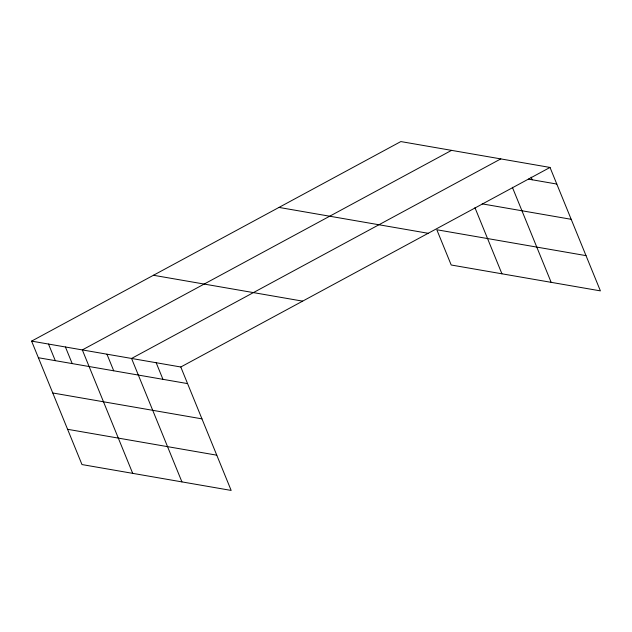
<?xml version="1.0" encoding="UTF-8"?>
<svg xmlns="http://www.w3.org/2000/svg" width="632" height="632" viewBox="0 0 632 632"><rect width="100%" height="100%" fill="white"/><g stroke="black" fill="none" stroke-linecap="round" stroke-linejoin="round"><path stroke-width="0.95" d="M31.6 341.122L180.792 366.995L231.162 490.432L81.978 464.559L31.6 341.122L400.838 141.568L550.022 167.44L600.4 290.878L451.209 265.005L436.823 229.756L586.014 255.628M451.556 150.361L82.326 349.915L132.696 473.352M500.789 158.901L131.559 358.455L181.929 481.892M180.792 366.995L550.022 167.44M528.399 179.125L556.8 184.046M482.192 203.867L571.186 219.304M278.988 207.422L428.18 233.295M153.45 275.268L302.641 301.14M38.378 357.728L187.57 383.6M52.764 392.978L201.956 418.858M67.585 429.302L216.776 455.182M531.117 177.157L532.183 179.78M512.362 187.262L551.167 282.346M474.948 207.675L501.934 273.806M156.175 362.721L162.953 379.334M106.942 354.189L113.721 370.794M65.42 346.984L72.19 363.59M48.506 344.053L55.284 360.659"/></g></svg>
